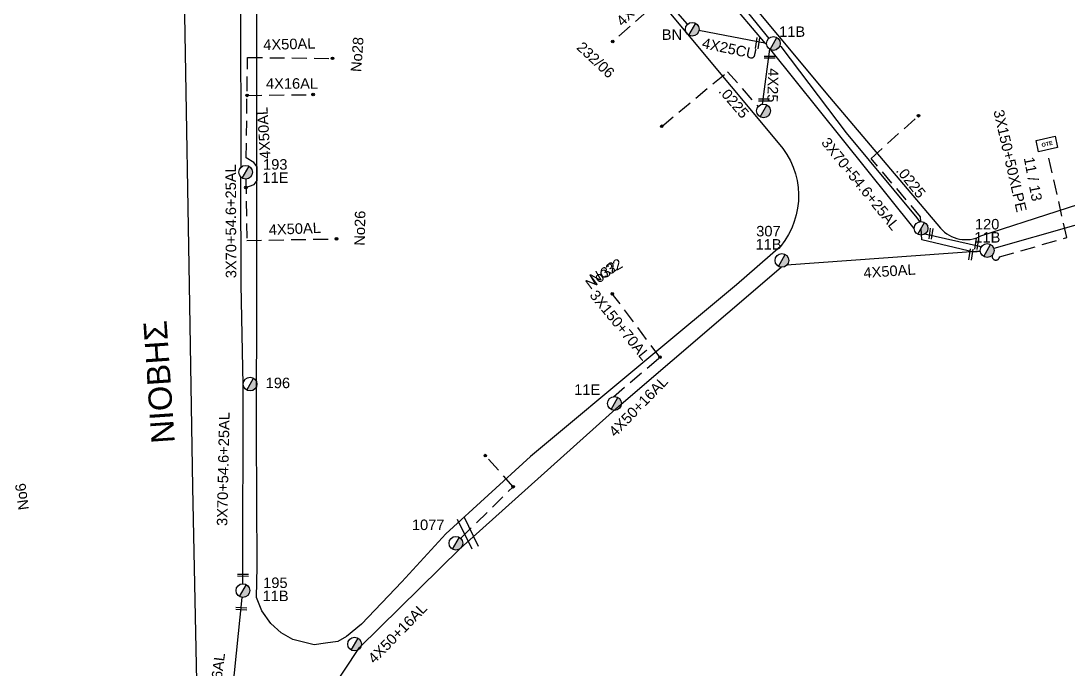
# Model space of a CAD drawing. Header units: millimetres. Extents: x 31 to 3826, y 22 to 1041.
# Drawn here: x 1641.4 to 1821.1, y 462.3 to 573.6 of the extents above; entities that cross this region are included whole.
import ezdxf

# ---------------------------------------------------------------- set-up
doc = ezdxf.new("R2010")
doc.units = ezdxf.units.MM
doc.linetypes.add('DASHED', pattern=[19.05, 12.7, -6.35])
for name, color, linetype in [('Pillar OTE', 7, 'Continuous'), ('Άγνωστα', 7, 'Continuous'), ('Γυμνά εναέρια ΧΤ και ΦΟΠ (3Φ)   4x50+16AL', 7, 'Continuous'), ('Επιγραφές - Σχήματα', 7, 'Continuous'), ('Καλώδια ΧΤ   3x150+70AL', 7, 'DASHED'), ('Καλώδια ΧΤ   3x150AL+50XLPE', 7, 'DASHED'), ('Καλώδια ΧΤ   4x25CU', 7, 'DASHED'), ('Καλώδια ΧΤ   4x50AL', 7, 'DASHED'), ('Μηχανική τομή', 7, 'Continuous'), ('Στύλος ΦΜ', 7, 'Continuous'), ('Στύλος ΦΜ @ 1', 7, 'Continuous'), ('Συνδέσεις', 7, 'Continuous'), ('Συνεστραμμένα ΧΤ   3x70+54.6+25 AL', 7, 'SYN_LINE'), ('Τομή', 7, 'Continuous'), ('Υπόβαθρο ΔΕΗ', 7, 'Continuous'), ('Υπόγεια καλώδια Παροχών ΧΤ   .0225', 7, 'DASHED'), ('Υπόγεια καλώδια Παροχών ΧΤ   4x16AL', 7, 'DASHED'), ('Υπόγεια καλώδια Παροχών ΧΤ   4x25', 7, 'DASHED'), ('Υπόγεια καλώδια Παροχών ΧΤ   4x50AL', 7, 'DASHED')]:
    doc.layers.add(name, color=color, linetype=linetype)
doc.styles.get("Standard").update_dxf_attribs({"font": 'arial.ttf'})
doc.linetypes.add('SYN_LINE', pattern='A,0.5,-0.0001,["/\\/\\/\\/",Standard,S=0.1,R=0,X=0,Y=-0.05],-0.25', length=0.7501)

# ---------------------------------------------------------------- blocks, each defined once
blk = doc.blocks.new('ΥΠΑΡΧΩΝ ΤΣΙΜΕΝΤΕΝΙΟΣ ΣΤΥΛΟΣ')
at = {"layer": 'Στύλος ΦΜ'}
blk.add_hatch(color=7, dxfattribs=at).paths.add_polyline_path([(-1.29, -2.28, 0.574793), (2.62, 0, 0.268822), (1.3, 2.27)])
at = {"layer": 'Στύλος ΦΜ', "color": 7}
blk.add_line((-1.29, -2.28), (1.3, 2.27), dxfattribs=at)
blk.add_circle((0, 0), 2.62, dxfattribs=at)
at = {"layer": 'Στύλος ΦΜ', "flags": 4}
for tag, p in [('ΑΡΙΘΜΟΣ', (-4.68, 8.05)), ('ΤΥΠΟΣ', (-4.91, 3.03))]:
    blk.add_attdef(tag, p, '', height=4, dxfattribs=at)
blk = doc.blocks.new('ΜΗΧΑΝΙΚΗ ΤΟΜΗ')
at = {"layer": 'Μηχανική τομή', "ltscale": 40}
for p, q in [((-1.89, 0.78), (1.89, 0.78)), ((1.89, 0), (-1.89, 0))]:
    blk.add_line(p, q, dxfattribs=at)
blk = doc.blocks.new('ΤΟΜΗ')
at = {"layer": 'Τομή', "ltscale": 40}
for p, q in [((-5.68, 0), (5.68, 0)), ((5.68, -2.33), (-5.68, -2.33))]:
    blk.add_line(p, q, dxfattribs=at)
blk = doc.blocks.new('_ΣΥΝΔΕΣΗ')
at = {"layer": 'Συνδέσεις', "linetype": 'SYN_LINE', "ltscale": 40}
blk.add_hatch(color=256, dxfattribs=at).paths.add_polyline_path([(0.5, -0.01, 1), (-0.5, -0.01, 1)])
at = {"layer": 'Συνδέσεις'}
blk.add_circle((0, -0.01), 0.5, dxfattribs=at)
blk = doc.blocks.new('PILLAR ΟΤΕ')
at = {"layer": 'Pillar OTE', "ltscale": 40}
blk.add_lwpolyline([(-3.31, 2.02), (3.39, 2.02), (3.39, -1.99), (-3.31, -1.99)], close=True, dxfattribs=at)
at = {"layer": 'Pillar OTE', "insert": (-1.81, 0.71), "char_height": 1.3575, "width": 109.961, "attachment_point": 1}
blk.add_mtext('{\\fArial|b1|i0|c161|p34;OTE}', dxfattribs=at)

msp = doc.modelspace()

# ---------------------------------------------------------------- linework, layer by layer
at = {"layer": 'Άγνωστα', "color": 2}
msp.add_lwpolyline([(1806.09, 534.08), (1772.84, 531.63)], dxfattribs=at)
at = {"layer": 'Άγνωστα', "color": 1, "linetype": 'DASHED', "ltscale": 0.2}
msp.add_lwpolyline([(1716.9, 484.74), (1725.91, 493.61), (1721.12, 498.95)], dxfattribs=at)
at = {"layer": 'Γυμνά εναέρια ΧΤ και ΦΟΠ (3Φ)   4x50+16AL', "color": 2, "ltscale": 20}
msp.add_lwpolyline([(1716.79, 482.98), (1744.06, 507.44), (1771.92, 531.3)], dxfattribs=at)
at = {"layer": 'Γυμνά εναέρια ΧΤ και ΦΟΠ (3Φ)   4x50+16AL', "color": 1, "ltscale": 20}
for points in [[(1675.35, 429.38), (1699.5, 465.97), (1716.79, 482.98)], [(1674.82, 429.57), (1679.41, 474.58)]]:
    msp.add_lwpolyline(points, dxfattribs=at)
at = {"layer": 'Καλώδια ΧΤ   3x150+70AL', "color": 2, "linetype": 'DASHED', "ltscale": 0.2}
msp.add_lwpolyline([(1743.1, 509.06), (1751.1, 515.85), (1742.92, 526.75)], dxfattribs=at)
at = {"layer": 'Καλώδια ΧΤ   3x150AL+50XLPE', "color": 62, "linetype": 'DASHED', "ltscale": 0.2}
msp.add_lwpolyline([(1808.13, 533.37, 1.084489), (1809.39, 533.09), (1820.93, 536.38), (1817.62, 550.98)], format="xyb", dxfattribs=at)
at = {"layer": 'Καλώδια ΧΤ   4x25CU', "color": 2, "linetype": 'SYN_LINE', "ltscale": 10}
msp.add_lwpolyline([(1769.39, 569.74), (1757.79, 571.95)], dxfattribs=at)
at = {"layer": 'Συνεστραμμένα ΧΤ   3x70+54.6+25 AL', "color": 62, "ltscale": 20}
for p, q in [((1769.2, 569.75), (1746.44, 596.77)), ((1794.73, 537.98), (1770.1, 568.65))]:
    msp.add_line(p, q, dxfattribs=at)
at = {"layer": 'Συνεστραμμένα ΧΤ   3x70+54.6+25 AL', "color": 2, "ltscale": 15}
msp.add_line((1761.43, 580.92), (1769.76, 570.59), dxfattribs=at)
at = {"layer": 'Συνεστραμμένα ΧΤ   3x70+54.6+25 AL', "color": 1, "ltscale": 20}
for p, q in [((1679.1, 578.84), (1679.17, 548.45)), ((1679.22, 528.25), (1679.17, 546.76)), ((1679.56, 511.17), (1679.22, 528.25)), ((1679.53, 476.93), (1679.56, 511.17))]:
    msp.add_line(p, q, dxfattribs=at)
at = {"layer": 'Συνεστραμμένα ΧΤ   3x70+54.6+25 AL', "color": 3, "ltscale": 8}
for p, q in [((1769.42, 569.48), (1769.2, 569.75)), ((1796.05, 535.99), (1795.91, 537.98)), ((1806.1, 534.01), (1804.95, 533.9))]:
    msp.add_line(p, q, dxfattribs=at)
at = {"layer": 'Συνεστραμμένα ΧΤ   3x70+54.6+25 AL', "color": 2, "ltscale": 8}
for p, q in [((1771.66, 569.29), (1771.84, 569.23)), ((1795.17, 539.78), (1795.66, 539.13)), ((1806.22, 534.71), (1805.91, 534.87))]:
    msp.add_line(p, q, dxfattribs=at)
at = {"layer": 'Συνεστραμμένα ΧΤ   3x70+54.6+25 AL', "color": 2, "ltscale": 20}
for p, q in [((1771.84, 569.23), (1783.05, 554.37)), ((1783.05, 554.37), (1795.17, 539.78))]:
    msp.add_line(p, q, dxfattribs=at)
at = {"layer": 'Συνεστραμμένα ΧΤ   3x70+54.6+25 AL', "color": 62, "ltscale": 10}
msp.add_line((1804.95, 533.9), (1796.05, 535.99), dxfattribs=at)
at = {"layer": 'Συνεστραμμένα ΧΤ   3x70+54.6+25 AL', "color": 2, "ltscale": 10}
msp.add_line((1805.91, 534.87), (1796.55, 536.99), dxfattribs=at)
at = {"layer": 'Συνεστραμμένα ΧΤ   3x70+54.6+25 AL', "color": 62, "linetype": 'SYN_LINE', "ltscale": 20}
msp.add_lwpolyline([(1835.77, 542.28), (1808.4, 534.49)], dxfattribs=at)
at = {"layer": 'Υπόβαθρο ΔΕΗ'}
for points in [[(1806.19, 536.68), (1832.37, 545.15, 0.281438), (1837.06, 552.15), (1849.76, 627.85, 0.462534), (1844.5, 634.09), (1764.81, 647.31), (1704.36, 657.16, 0.534312), (1701.89, 654.51), (1719.65, 632.79), (1753.43, 592.68), (1780.19, 560.52), (1799.26, 538.03, 0.351419), (1806.19, 536.68, 9.67386)], [(1731.07, 601.11), (1771.41, 552.66, -0.370317), (1771.76, 534.87), (1764.25, 528.25)]]:
    msp.add_lwpolyline(points, format="xyb", dxfattribs=at)
for points in [[(1670.35, 528.25), (1668.88, 614.42), (1663.13, 615.05), (1656.29, 606.16), (1640.78, 590.05), (1629.88, 580.96), (1612.78, 568.44), (1618.8, 528.25), (1635.68, 411.94), (1646.94, 417.45), (1672.21, 429.69), (1670.95, 493.55), (1670.35, 528.25)], [(1764.25, 528.25), (1749.17, 515.72), (1728.85, 498.81), (1714.36, 485.52), (1706.77, 477.27), (1699.89, 470.01), (1697.29, 467.85), (1695.83, 467.03), (1693.7, 466.73), (1691.73, 466.47), (1688.1, 467.35), (1686.06, 468.53), (1684.31, 470.1), (1682.78, 472.3), (1681.83, 474.56), (1681.96, 479.89), (1681.87, 502.78), (1681.9, 528.25), (1681.9, 565.68), (1681.98, 603.36)]]:
    msp.add_lwpolyline(points, dxfattribs=at)
at = {"layer": 'Υπόγεια καλώδια Παροχών ΧΤ   .0225', "color": 2, "ltscale": 0.2}
for points in [[(1751.39, 555.49), (1762.71, 564.86), (1767.93, 558.85)], [(1795.87, 539.16), (1795.84, 539.95), (1787.34, 549.99), (1795.47, 557.32)]]:
    msp.add_lwpolyline(points, dxfattribs=at)
at = {"layer": 'Υπόγεια καλώδια Παροχών ΧΤ   4x16AL', "color": 1, "ltscale": 0.2}
msp.add_lwpolyline([(1680.22, 560.81), (1691.55, 560.94)], dxfattribs=at)
at = {"layer": 'Υπόγεια καλώδια Παροχών ΧΤ   4x25', "color": 2, "ltscale": 0.2}
msp.add_lwpolyline([(1755.85, 573.05), (1751.68, 577.72), (1742.97, 570.05)], dxfattribs=at)
at = {"layer": 'Υπόγεια καλώδια Παροχών ΧΤ   4x25', "color": 2, "linetype": 'SYN_LINE', "ltscale": 10}
msp.add_lwpolyline([(1768.71, 559.3), (1769.95, 568.73)], dxfattribs=at)
at = {"layer": 'Υπόγεια καλώδια Παροχών ΧΤ   4x50AL', "color": 1, "ltscale": 0.2}
for points in [[(1680.03, 544.98), (1681.46, 545.5), (1681.98, 546.17), (1681.98, 548.57), (1681.38, 549.29), (1680.07, 550.09), (1680.32, 567.33), (1694.89, 567.17)], [(1680.01, 546.43), (1680.17, 535.91), (1695.56, 536.17)]]:
    msp.add_lwpolyline(points, dxfattribs=at)

# ---------------------------------------------------------------- block references
at = {"layer": 'Pillar OTE', "xscale": 0.5, "yscale": 0.5, "zscale": 0.5, "rotation": 12.67328575574599}
msp.add_blockref('PILLAR ΟΤΕ', (1817.48, 552.45), dxfattribs=at)
at = {"layer": 'Μηχανική τομή'}
for p, xscale, yscale, zscale, rotation in [((1768.02, 569.74), 0.5000000000000228, 0.5000000000000228, 0.5000000000000228, 81.36586773297569), ((1797.8, 537.03), 0.5000000000000228, 0.5000000000000228, 0.5000000000000228, 81.36586773297569), ((1805.64, 535.28), 0.5000000000000228, 0.5000000000000228, 0.5000000000000228, 81.36586773297569), ((1804.66, 533.47), 0.5000000000000228, 0.5000000000000228, 0.5000000000000228, 81.36586773297569), ((1679.54, 478.6), 0.4999999999998749, 0.4999999999998749, 0.4999999999998749, 179.5970764143757), ((1679.24, 472.85), 0.4999999999998347, 0.4999999999998347, 0.4999999999998347, 177.3672968609466)]:
    msp.add_blockref('ΜΗΧΑΝΙΚΗ ΤΟΜΗ', p, dxfattribs=dict(at, xscale=xscale, yscale=yscale, zscale=zscale, rotation=rotation))
at = {"layer": 'Μηχανική τομή', "xscale": 0.5, "yscale": 0.5, "zscale": 0.5}
for p in [(1769.94, 567.18), (1768.97, 559.84)]:
    msp.add_blockref('ΜΗΧΑΝΙΚΗ ΤΟΜΗ', p, dxfattribs=at)
at = {"layer": 'Στύλος ΦΜ @ 1', "ltscale": 40}
ref = msp.add_blockref('ΥΠΑΡΧΩΝ ΤΣΙΜΕΝΤΕΝΙΟΣ ΣΤΥΛΟΣ', (1756.64, 572.18), dxfattribs=dict(at, xscale=0.4499999999998181, yscale=0.4499999999998181, zscale=0.4499999999998181))
ref.add_attrib('ΤΥΠΟΣ', 'BN', (1751.41, 570.35), dxfattribs={"layer": 'Στύλος ΦΜ', "height": 1.8, "flags": 4})
ref = msp.add_blockref('ΥΠΑΡΧΩΝ ΤΣΙΜΕΝΤΕΝΙΟΣ ΣΤΥΛΟΣ', (1770.57, 569.73), dxfattribs=dict(at, xscale=0.4499999999998181, yscale=0.4499999999998181, zscale=0.4499999999998181))
ref.add_attrib('ΤΥΠΟΣ', '11B', (1771.54, 570.86), dxfattribs={"layer": 'Στύλος ΦΜ', "height": 1.8, "flags": 4})
at = {"layer": 'Στύλος ΦΜ @ 1', "ltscale": 40, "xscale": 0.4499999999998181, "yscale": 0.4499999999998181, "zscale": 0.4499999999998181}
for p in [(1768.87, 558.14), (1795.91, 537.98), (1698.69, 466.58)]:
    msp.add_blockref('ΥΠΑΡΧΩΝ ΤΣΙΜΕΝΤΕΝΙΟΣ ΣΤΥΛΟΣ', p, dxfattribs=at)
at = {"layer": 'Στύλος ΦΜ @ 1', "ltscale": 40}
ref = msp.add_blockref('ΥΠΑΡΧΩΝ ΤΣΙΜΕΝΤΕΝΙΟΣ ΣΤΥΛΟΣ', (1679.99, 547.61), dxfattribs=dict(at, xscale=0.4499999999998181, yscale=0.4499999999998181, zscale=0.4499999999998181))
ref.add_attrib('ΤΥΠΟΣ', '11E', (1682.86, 545.79), dxfattribs={"layer": 'Στύλος ΦΜ', "height": 1.8, "flags": 4})
ref.add_attrib('ΑΡΙΘΜΟΣ', '193', (1682.97, 548.06), dxfattribs={"layer": 'Στύλος ΦΜ', "height": 1.8, "flags": 4})
at = {"layer": 'Στύλος ΦΜ @ 1', "ltscale": 40, "xscale": 0.4499999999998181, "yscale": 0.4499999999998181, "zscale": 0.4499999999998181}
msp.add_blockref('ΥΠΑΡΧΩΝ ΤΣΙΜΕΝΤΕΝΙΟΣ ΣΤΥΛΟΣ', (1807.26, 534.17), dxfattribs=at).add_auto_attribs({'ΤΥΠΟΣ': '11B', 'ΑΡΙΘΜΟΣ': '120'})
at = {"layer": 'Στύλος ΦΜ @ 1', "ltscale": 40}
ref = msp.add_blockref('ΥΠΑΡΧΩΝ ΤΣΙΜΕΝΤΕΝΙΟΣ ΣΤΥΛΟΣ', (1772.02, 532.47), dxfattribs=dict(at, xscale=0.4499999999998181, yscale=0.4499999999998181, zscale=0.4499999999998181))
ref.add_attrib('ΤΥΠΟΣ', '11B', (1767.5, 534.33), dxfattribs={"layer": 'Στύλος ΦΜ', "height": 1.8, "flags": 4})
ref.add_attrib('ΑΡΙΘΜΟΣ', '307', (1767.61, 536.6), dxfattribs={"layer": 'Στύλος ΦΜ', "height": 1.8, "flags": 4})
ref = msp.add_blockref('ΥΠΑΡΧΩΝ ΤΣΙΜΕΝΤΕΝΙΟΣ ΣΤΥΛΟΣ', (1680.75, 511.23), dxfattribs=dict(at, xscale=0.4499999999998181, yscale=0.4499999999998181, zscale=0.4499999999998181))
ref.add_attrib('ΤΥΠΟΣ', '196', (1683.42, 510.53), dxfattribs={"layer": 'Στύλος ΦΜ', "height": 1.8, "flags": 4})
ref = msp.add_blockref('ΥΠΑΡΧΩΝ ΤΣΙΜΕΝΤΕΝΙΟΣ ΣΤΥΛΟΣ', (1743.29, 507.9), dxfattribs=dict(at, xscale=0.4499999999998181, yscale=0.4499999999998181, zscale=0.4499999999998181))
ref.add_attrib('ΤΥΠΟΣ', '11E', (1736.37, 509.38), dxfattribs={"layer": 'Στύλος ΦΜ', "height": 1.8, "flags": 4})
ref = msp.add_blockref('ΥΠΑΡΧΩΝ ΤΣΙΜΕΝΤΕΝΙΟΣ ΣΤΥΛΟΣ', (1716.08, 483.89), dxfattribs=dict(at, xscale=0.4499999999998181, yscale=0.4499999999998181, zscale=0.4499999999998181))
ref.add_attrib('ΤΥΠΟΣ', '1077', (1708.52, 486.16), dxfattribs={"layer": 'Στύλος ΦΜ', "height": 1.8, "flags": 4})
ref = msp.add_blockref('ΥΠΑΡΧΩΝ ΤΣΙΜΕΝΤΕΝΙΟΣ ΣΤΥΛΟΣ', (1679.53, 475.76), dxfattribs=dict(at, xscale=0.4499999999998181, yscale=0.4499999999998181, zscale=0.4499999999998181))
ref.add_attrib('ΤΥΠΟΣ', '11B', (1682.89, 473.95), dxfattribs={"layer": 'Στύλος ΦΜ', "height": 1.8, "flags": 4})
ref.add_attrib('ΑΡΙΘΜΟΣ', '195', (1682.99, 476.21), dxfattribs={"layer": 'Στύλος ΦΜ', "height": 1.8, "flags": 4})
at = {"layer": 'Συνδέσεις', "xscale": 0.4499999999998181, "yscale": 0.4499999999998181, "zscale": 0.4499999999998181}
for p in [(1742.98, 570.06), (1694.89, 567.18), (1680.23, 560.82), (1691.55, 560.96), (1795.47, 557.33), (1751.39, 555.51), (1680.04, 545), (1695.57, 536.18), (1742.92, 526.75), (1751.1, 515.85), (1721.12, 498.95), (1725.91, 493.61)]:
    msp.add_blockref('_ΣΥΝΔΕΣΗ', p, dxfattribs=at)
at = {"layer": 'Τομή', "xscale": 0.5000000000002988, "yscale": 0.5000000000002988, "zscale": 0.5000000000002988, "rotation": 115.9793347237468}
msp.add_blockref('ΤΟΜΗ', (1717.61, 485.44), dxfattribs=at)

# ---------------------------------------------------------------- texts
at = {"layer": 'Γυμνά εναέρια ΧΤ και ΦΟΠ (3Φ)   4x50+16AL', "color": 7, "char_height": 1.8, "width": 168.3718, "attachment_point": 1}
for insert, rotation in [((1742.12, 503.29), 45.8409), ((1700.79, 464.35), 45.8409), ((1673.01, 452.06), 82.7795)]:
    msp.add_mtext('4X50+16AL', dxfattribs=dict(at, insert=insert, rotation=rotation))
at = {"layer": 'Επιγραφές - Σχήματα', "attachment_point": 1}
for s, insert, char_height, width, rotation in [('No28', (1698.01, 564.91), 1.8, 17.1183, 85.9232), ('232/06', (1737.88, 570.2), 1.8, 17.1183, 316.9374), ('11 / 13', (1815.3, 550.4), 1.8, 17.1183, 280.6521), ('No26', (1698.62, 535.02), 1.8, 17.1183, 88.7749), ('No32', (1738.08, 528.82), 1.8, 10.1428, 36.9162), ('No32', (1738.78, 529.87), 1.8, 17.1183, 30.4984), ('ΝΙΟΒΗΣ', (1663.84, 500.89), 4, 157.7424, 93.8655)]:
    msp.add_mtext(s, dxfattribs=dict(at, insert=insert, char_height=char_height, width=width, rotation=rotation))
at = {"layer": 'Επιγραφές - Σχήματα', "color": 7, "insert": (1641.01, 489.48), "char_height": 1.8, "width": 168.3718, "attachment_point": 1, "rotation": 97.7325}
msp.add_mtext('No6', dxfattribs=at)
at = {"layer": 'Καλώδια ΧΤ   3x150+70AL', "color": 7, "insert": (1740.31, 527.58), "char_height": 1.8, "width": 168.3718, "attachment_point": 1, "rotation": 309.1036}
msp.add_mtext('3X150+70AL', dxfattribs=at)
at = {"layer": 'Καλώδια ΧΤ   3x150AL+50XLPE', "color": 7, "insert": (1810.07, 558.53), "char_height": 1.8, "width": 168.3718, "attachment_point": 1, "rotation": 282.9171}
msp.add_mtext('3X150+50XLPE', dxfattribs=at)
at = {"layer": 'Καλώδια ΧΤ   4x25CU', "color": 7, "insert": (1758.58, 570.74), "char_height": 1.8, "width": 168.3718, "attachment_point": 1, "rotation": 347.8496}
msp.add_mtext('4X25CU', dxfattribs=at)
at = {"layer": 'Καλώδια ΧΤ   4x50AL', "color": 7, "insert": (1785.96, 531.23), "char_height": 1.8, "width": 168.3718, "attachment_point": 1, "rotation": 3.9412}
msp.add_mtext('4X50AL', dxfattribs=at)
at = {"layer": 'Συνεστραμμένα ΧΤ   3x70+54.6+25 AL', "color": 7}
for rotation, p in [(308.9409, (1778.67, 552.67)), (90.1849, (1678.38, 529.41)), (88.8147, (1676.83, 486.84))]:
    msp.add_text('3X70+54.6+25AL', height=1.8, rotation=rotation, dxfattribs=at).set_placement(p)
at = {"layer": 'Υπόγεια καλώδια Παροχών ΧΤ   .0225', "color": 7, "char_height": 1.8, "width": 168.3718, "attachment_point": 1}
for insert, rotation in [((1762.43, 562.64), 310.6181), ((1792.89, 549), 309.0457)]:
    msp.add_mtext('.0225', dxfattribs=dict(at, insert=insert, rotation=rotation))
at = {"layer": 'Υπόγεια καλώδια Παροχών ΧΤ   4x16AL', "color": 7, "insert": (1683.47, 563.76), "char_height": 1.8, "width": 168.3718, "attachment_point": 1}
msp.add_mtext('4X16AL', dxfattribs=at)
at = {"layer": 'Υπόγεια καλώδια Παροχών ΧΤ   4x25', "color": 7, "char_height": 1.8, "width": 168.3718, "attachment_point": 1}
for insert, rotation in [((1743.4, 573.84), 44.4113), ((1771.46, 565.45), 268.5013)]:
    msp.add_mtext('4X25', dxfattribs=dict(at, insert=insert, rotation=rotation))
at = {"layer": 'Υπόγεια καλώδια Παροχών ΧΤ   4x50AL', "color": 7, "char_height": 1.8, "width": 168.3718, "attachment_point": 1}
for insert, rotation in [((1682.98, 570.4), 1.6879), ((1682.46, 549.84), 93.433), ((1683.91, 538.63), 2.3825)]:
    msp.add_mtext('4X50AL', dxfattribs=dict(at, insert=insert, rotation=rotation))

doc.saveas('drawing.dxf')
